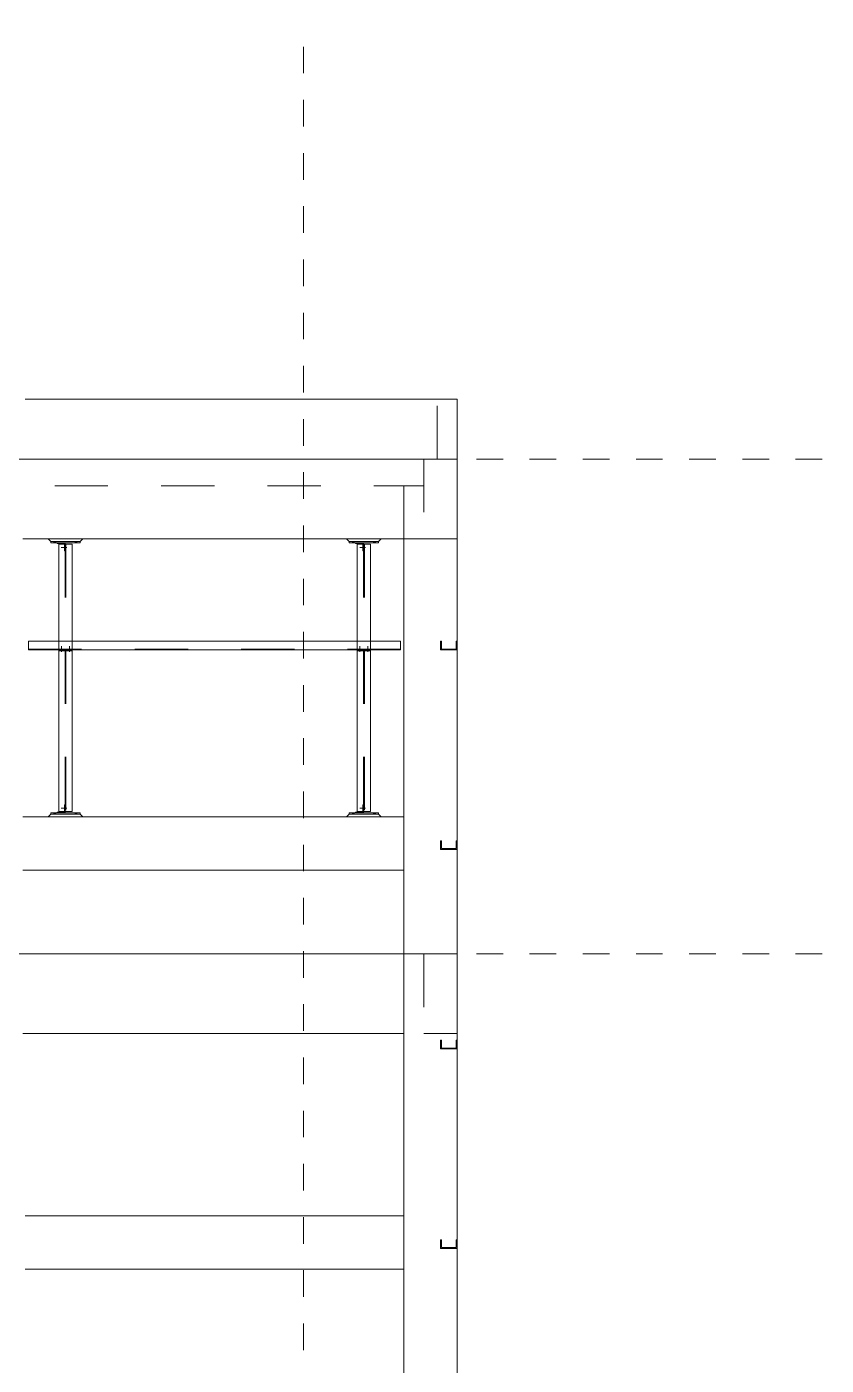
# Model space of a CAD drawing. Header units: millimetres. Extents: x 652937 to 1670132, y 1473552 to 2851037.
# Drawn here: x 663435.13 to 663441.14, y 1524530.43 to 1524540.49 of the extents above; entities that cross this region are included whole.
import ezdxf

# ---------------------------------------------------------------- set-up
doc = ezdxf.new("R2010")
doc.units = ezdxf.units.MM
for name, pattern in [('XKITLINE00', [0]), ('XKITLINE01', [4, 1, -1, 1, -1]), ('XKITLINE02', [4, 2, -2])]:
    doc.linetypes.add(name, pattern=pattern)
for name, color, linetype, lineweight in [('Bolt', 7, 'Continuous', 0), ('Part', 7, 'Continuous', 0), ('S-GRID', 7, 'Continuous', 9)]:
    doc.layers.add(name, color=color, linetype=linetype, lineweight=lineweight)

# ---------------------------------------------------------------- blocks, each defined once
blk = doc.blocks.new('*A33872393')
at = {"layer": 'S-GRID', "color": 7, "linetype": 'XKITLINE01', "lineweight": 0}
blk.add_line((346.109039, 49.077691), (455.260679, 49.077691), dxfattribs=at)
blk = doc.blocks.new('*A33892395')
at = {"layer": 'S-GRID', "color": 7, "linetype": 'XKITLINE01', "lineweight": 0}
blk.add_line((346.109039, 67.677691), (455.260679, 67.677691), dxfattribs=at)
blk = doc.blocks.new('*A33992405')
at = {"layer": 'Part', "color": 7, "linetype": 'XKITLINE02', "lineweight": 0}
for p, q in [((439.385454, 64.677691), (439.385454, 67.677691)), ((439.385454, 67.677691), (441.385454, 67.677691)), ((441.385454, 67.677691), (441.385454, 64.677691))]:
    blk.add_line(p, q, dxfattribs=at)
at = {"layer": 'Part', "color": 7, "linetype": 'XKITLINE00', "lineweight": 0}
for p, q in [((439.385454, 64.677691), (439.385454, 49.077691)), ((441.385454, 64.677691), (441.385454, 49.077691)), ((441.385454, 49.077691), (439.385454, 49.077691))]:
    blk.add_line(p, q, dxfattribs=at)
blk = doc.blocks.new('*A34002406')
at = {"layer": 'Part', "color": 7, "linetype": 'XKITLINE02', "lineweight": 0}
for p, q in [((421.055076, 54.227691), (421.055076, 53.277691)), ((421.055076, 54.227691), (425.140108, 54.227691)), ((421.055076, 53.227691), (421.055076, 52.227691)), ((421.055076, 52.227691), (425.140108, 52.227691))]:
    blk.add_line(p, q, dxfattribs=at)
at = {"layer": 'Part', "color": 7, "linetype": 'XKITLINE00', "lineweight": 0}
for p, q in [((425.140108, 54.227691), (439.385464, 54.227691)), ((439.385464, 54.227691), (439.385464, 52.227691)), ((421.055076, 53.277691), (421.055076, 53.227691)), ((425.140108, 52.227691), (439.385464, 52.227691))]:
    blk.add_line(p, q, dxfattribs=at)
blk = doc.blocks.new('*A34012407')
at = {"layer": 'Part', "color": 7, "linetype": 'XKITLINE00', "lineweight": 0}
for p, q in [((426.405447, 60.827691), (426.405447, 64.477691)), ((426.405447, 64.477691), (426.905447, 64.477691)), ((426.905447, 64.477691), (426.905447, 60.827691)), ((426.405447, 60.472691), (426.405447, 54.427691)), ((426.905447, 54.427691), (426.905447, 60.472691)), ((426.405447, 54.427691), (426.905447, 54.427691))]:
    blk.add_line(p, q, dxfattribs=at)
at = {"layer": 'Part', "color": 7, "linetype": 'XKITLINE02', "lineweight": 0}
for p, q in [((426.640447, 64.477691), (426.640447, 54.427691)), ((426.670447, 64.477691), (426.670447, 54.427691)), ((426.405447, 60.827691), (426.405447, 60.472691)), ((426.905447, 60.827691), (426.905447, 60.472691))]:
    blk.add_line(p, q, dxfattribs=at)
blk = doc.blocks.new('*A34022408')
at = {"layer": 'Part', "color": 7, "linetype": 'XKITLINE00', "lineweight": 0}
for p, q in [((437.6301, 60.827691), (437.6301, 64.477691)), ((437.6301, 64.477691), (438.1301, 64.477691)), ((438.1301, 64.477691), (438.1301, 60.827691)), ((437.6301, 60.472691), (437.6301, 54.427691)), ((438.1301, 54.427691), (438.1301, 60.472691)), ((437.6301, 54.427691), (438.1301, 54.427691))]:
    blk.add_line(p, q, dxfattribs=at)
at = {"layer": 'Part', "color": 7, "linetype": 'XKITLINE02', "lineweight": 0}
for p, q in [((437.8651, 64.477691), (437.8651, 54.427691)), ((437.8951, 64.477691), (437.8951, 54.427691)), ((437.6301, 60.827691), (437.6301, 60.472691)), ((438.1301, 60.827691), (438.1301, 60.472691))]:
    blk.add_line(p, q, dxfattribs=at)
blk = doc.blocks.new('*A34062412')
at = {"layer": 'Part', "color": 7, "linetype": 'XKITLINE00', "lineweight": 0}
for p, q in [((426.640447, 60.472691), (426.670447, 60.472691)), ((426.640447, 60.472691), (426.640447, 59.972691)), ((426.670447, 60.472691), (426.670447, 59.972691)), ((426.640447, 60.322691), (426.670447, 60.322691)), ((426.640447, 59.972691), (426.670447, 59.972691))]:
    blk.add_line(p, q, dxfattribs=at)
blk = doc.blocks.new('*A34072413')
at = {"layer": 'Part', "color": 7, "linetype": 'XKITLINE00', "lineweight": 0}
for p, q in [((426.005447, 54.227691), (426.105447, 54.327691)), ((426.105447, 54.327691), (427.205447, 54.327691)), ((427.205447, 54.327691), (427.305447, 54.227691))]:
    blk.add_line(p, q, dxfattribs=at)
at = {"layer": 'Part', "color": 7, "linetype": 'XKITLINE02', "lineweight": 0}
blk.add_line((427.305447, 54.227691), (426.005447, 54.227691), dxfattribs=at)
blk = doc.blocks.new('*A34082414')
at = {"layer": 'Bolt', "color": 7, "linetype": 'XKITLINE02', "lineweight": 0}
for p, q in [((426.710047, 54.552691), (426.495447, 54.552691)), ((426.640447, 54.587691), (426.615447, 54.587691)), ((426.640447, 54.517691), (426.615447, 54.517691)), ((426.670447, 54.587691), (426.640447, 54.587691)), ((426.670447, 54.517691), (426.640447, 54.517691))]:
    blk.add_line(p, q, dxfattribs=at)
blk = doc.blocks.new('*A34092415')
at = {"layer": 'Part', "color": 7, "linetype": 'XKITLINE00', "lineweight": 0}
for p, q in [((426.105447, 54.377691), (427.205447, 54.377691)), ((426.105447, 54.377691), (426.105447, 54.327691)), ((427.205447, 54.377691), (427.205447, 54.327691)), ((427.205447, 54.327691), (426.105447, 54.327691))]:
    blk.add_line(p, q, dxfattribs=at)
blk = doc.blocks.new('*A34102416')
at = {"layer": 'Part', "color": 7, "linetype": 'XKITLINE00', "lineweight": 0}
for p, q in [((426.340447, 54.402691), (426.340447, 54.377691)), ((426.340447, 54.402691), (426.615447, 54.402691)), ((426.615447, 54.427691), (426.615447, 54.402691)), ((426.640447, 54.427691), (426.640447, 54.377691))]:
    blk.add_line(p, q, dxfattribs=at)
at = {"layer": 'Part', "color": 7, "linetype": 'XKITLINE02', "lineweight": 0}
for p, q in [((426.340447, 54.377691), (426.640447, 54.377691)), ((426.640447, 54.677691), (426.615447, 54.677691)), ((426.615447, 54.677691), (426.615447, 54.427691)), ((426.640447, 54.427691), (426.640447, 54.677691))]:
    blk.add_line(p, q, dxfattribs=at)
blk = doc.blocks.new('*A34112417')
at = {"layer": 'Bolt'}
for points in [[(426.29, 54.378), (426.29, 54.328), (426.22, 54.328), (426.22, 54.378)], [(427.09, 54.378), (427.09, 54.328), (427.02, 54.328), (427.02, 54.378)]]:
    blk.add_hatch(color=7, dxfattribs=at).paths.add_polyline_path(points, flags=17)
at = {"layer": 'Bolt', "color": 7, "linetype": 'XKITLINE00', "lineweight": 0}
for p, q in [((426.22, 54.328), (426.22, 54.378)), ((426.255, 54.328), (426.255, 54.378)), ((426.29, 54.328), (426.29, 54.378)), ((427.02, 54.328), (427.02, 54.378)), ((427.055, 54.328), (427.055, 54.378)), ((427.09, 54.328), (427.09, 54.378))]:
    blk.add_line(p, q, dxfattribs=at)
blk = doc.blocks.new('*A34122418')
at = {"layer": 'Part', "color": 7, "linetype": 'XKITLINE00', "lineweight": 0}
for p, q in [((437.8651, 60.472691), (437.8951, 60.472691)), ((437.8651, 60.472691), (437.8651, 59.972691)), ((437.8951, 60.472691), (437.8951, 59.972691)), ((437.8651, 60.322691), (437.8951, 60.322691)), ((437.8651, 59.972691), (437.8951, 59.972691))]:
    blk.add_line(p, q, dxfattribs=at)
blk = doc.blocks.new('*A34132419')
at = {"layer": 'Part', "color": 7, "linetype": 'XKITLINE00', "lineweight": 0}
for p, q in [((437.2301, 54.227691), (437.3301, 54.327691)), ((437.3301, 54.327691), (438.4301, 54.327691)), ((438.4301, 54.327691), (438.5301, 54.227691))]:
    blk.add_line(p, q, dxfattribs=at)
at = {"layer": 'Part', "color": 7, "linetype": 'XKITLINE02', "lineweight": 0}
blk.add_line((438.5301, 54.227691), (437.2301, 54.227691), dxfattribs=at)
blk = doc.blocks.new('*A34142420')
at = {"layer": 'Bolt', "color": 7, "linetype": 'XKITLINE02', "lineweight": 0}
for p, q in [((437.9347, 54.552691), (437.7201, 54.552691)), ((437.8651, 54.587691), (437.8401, 54.587691)), ((437.8651, 54.517691), (437.8401, 54.517691)), ((437.8951, 54.587691), (437.8651, 54.587691)), ((437.8951, 54.517691), (437.8651, 54.517691))]:
    blk.add_line(p, q, dxfattribs=at)
blk = doc.blocks.new('*A34152421')
at = {"layer": 'Part', "color": 7, "linetype": 'XKITLINE00', "lineweight": 0}
for p, q in [((437.3301, 54.377691), (438.4301, 54.377691)), ((437.3301, 54.377691), (437.3301, 54.327691)), ((438.4301, 54.377691), (438.4301, 54.327691)), ((438.4301, 54.327691), (437.3301, 54.327691))]:
    blk.add_line(p, q, dxfattribs=at)
blk = doc.blocks.new('*A34162422')
at = {"layer": 'Part', "color": 7, "linetype": 'XKITLINE00', "lineweight": 0}
for p, q in [((437.5651, 54.402691), (437.5651, 54.377691)), ((437.5651, 54.402691), (437.8401, 54.402691)), ((437.8401, 54.427691), (437.8401, 54.402691)), ((437.8651, 54.427691), (437.8651, 54.377691))]:
    blk.add_line(p, q, dxfattribs=at)
at = {"layer": 'Part', "color": 7, "linetype": 'XKITLINE02', "lineweight": 0}
for p, q in [((437.5651, 54.377691), (437.8651, 54.377691)), ((437.8651, 54.677691), (437.8401, 54.677691)), ((437.8401, 54.677691), (437.8401, 54.427691)), ((437.8651, 54.427691), (437.8651, 54.677691))]:
    blk.add_line(p, q, dxfattribs=at)
blk = doc.blocks.new('*A34172423')
at = {"layer": 'Bolt'}
for points in [[(437.515, 54.378), (437.515, 54.328), (437.445, 54.328), (437.445, 54.378)], [(438.315, 54.378), (438.315, 54.328), (438.245, 54.328), (438.245, 54.378)]]:
    blk.add_hatch(color=7, dxfattribs=at).paths.add_polyline_path(points, flags=17)
at = {"layer": 'Bolt', "color": 7, "linetype": 'XKITLINE00', "lineweight": 0}
for p, q in [((437.445, 54.328), (437.445, 54.378)), ((437.48, 54.328), (437.48, 54.378)), ((437.515, 54.328), (437.515, 54.378)), ((438.245, 54.328), (438.245, 54.378)), ((438.28, 54.328), (438.28, 54.378)), ((438.315, 54.328), (438.315, 54.378))]:
    blk.add_line(p, q, dxfattribs=at)
blk = doc.blocks.new('*A34182424')
at = {"layer": 'Part', "color": 7, "linetype": 'XKITLINE00', "lineweight": 0}
for p, q in [((425.265086, 60.827691), (439.260434, 60.827691)), ((425.265086, 60.827691), (425.265086, 60.502691)), ((425.265086, 60.502691), (439.260434, 60.502691)), ((439.260435, 60.827691), (439.260434, 60.827691)), ((439.260434, 60.827691), (439.260434, 60.502691)), ((439.260434, 60.502691), (439.260456, 60.502691))]:
    blk.add_line(p, q, dxfattribs=at)
at = {"layer": 'Part', "color": 7, "linetype": 'XKITLINE02', "lineweight": 0}
for p, q in [((425.265087, 60.532691), (425.265087, 60.827691)), ((425.265087, 60.532691), (439.260455, 60.532691)), ((425.265107, 60.532691), (425.265107, 60.827691)), ((425.265108, 60.502691), (425.265108, 60.827691)), ((439.260434, 60.827691), (439.260456, 60.827691)), ((439.260434, 60.502691), (439.260456, 60.502691)), ((439.260435, 60.532691), (439.260435, 60.827691)), ((439.260455, 60.532691), (439.260435, 60.532691)), ((439.260456, 60.827691), (439.260455, 60.827691)), ((439.260455, 60.827691), (439.260455, 60.532691)), ((439.260456, 60.502691), (439.260456, 60.827691))]:
    blk.add_line(p, q, dxfattribs=at)
blk = doc.blocks.new('*A34192425')
at = {"layer": 'Part', "color": 7, "linetype": 'XKITLINE00', "lineweight": 0}
for p, q in [((426.405447, 60.472691), (426.405447, 60.502691)), ((426.905447, 60.472691), (426.405447, 60.472691)), ((426.905447, 60.502691), (426.905447, 60.472691))]:
    blk.add_line(p, q, dxfattribs=at)
at = {"layer": 'Part', "color": 7, "linetype": 'XKITLINE02', "lineweight": 0}
blk.add_line((426.405447, 60.502691), (426.905447, 60.502691), dxfattribs=at)
blk = doc.blocks.new('*A34202426')
at = {"layer": 'Bolt'}
for points in [[(426.47, 60.503), (426.47, 60.533), (426.54, 60.533), (426.54, 60.503)], [(426.47, 60.473), (426.47, 60.503), (426.54, 60.503), (426.54, 60.473)], [(426.77, 60.503), (426.77, 60.533), (426.84, 60.533), (426.84, 60.503)], [(426.77, 60.473), (426.77, 60.503), (426.84, 60.503), (426.84, 60.473)]]:
    blk.add_hatch(color=7, dxfattribs=at).paths.add_polyline_path(points, flags=17)
at = {"layer": 'Bolt', "color": 7, "linetype": 'XKITLINE00', "lineweight": 0}
for p, q in [((426.47, 60.503), (426.47, 60.533)), ((426.47, 60.473), (426.47, 60.503)), ((426.505, 60.433), (426.505, 60.648)), ((426.54, 60.503), (426.54, 60.533)), ((426.54, 60.473), (426.54, 60.503)), ((426.77, 60.503), (426.77, 60.533)), ((426.77, 60.473), (426.77, 60.503)), ((426.805, 60.433), (426.805, 60.648)), ((426.84, 60.503), (426.84, 60.533)), ((426.84, 60.473), (426.84, 60.503))]:
    blk.add_line(p, q, dxfattribs=at)
blk = doc.blocks.new('*A34212427')
at = {"layer": 'Part', "color": 7, "linetype": 'XKITLINE00', "lineweight": 0}
for p, q in [((437.6301, 60.472691), (437.6301, 60.502691)), ((438.1301, 60.472691), (437.6301, 60.472691)), ((438.1301, 60.502691), (438.1301, 60.472691))]:
    blk.add_line(p, q, dxfattribs=at)
at = {"layer": 'Part', "color": 7, "linetype": 'XKITLINE02', "lineweight": 0}
blk.add_line((437.6301, 60.502691), (438.1301, 60.502691), dxfattribs=at)
blk = doc.blocks.new('*A34222428')
at = {"layer": 'Bolt'}
for points in [[(437.695, 60.503), (437.695, 60.533), (437.765, 60.533), (437.765, 60.503)], [(437.695, 60.473), (437.695, 60.503), (437.765, 60.503), (437.765, 60.473)], [(437.995, 60.503), (437.995, 60.533), (438.065, 60.533), (438.065, 60.503)], [(437.995, 60.473), (437.995, 60.503), (438.065, 60.503), (438.065, 60.473)]]:
    blk.add_hatch(color=7, dxfattribs=at).paths.add_polyline_path(points, flags=17)
at = {"layer": 'Bolt', "color": 7, "linetype": 'XKITLINE00', "lineweight": 0}
for p, q in [((437.695, 60.503), (437.695, 60.533)), ((437.695, 60.473), (437.695, 60.503)), ((437.73, 60.433), (437.73, 60.648)), ((437.765, 60.503), (437.765, 60.533)), ((437.765, 60.473), (437.765, 60.503)), ((437.995, 60.503), (437.995, 60.533)), ((437.995, 60.473), (437.995, 60.503)), ((438.03, 60.433), (438.03, 60.648)), ((438.065, 60.503), (438.065, 60.533)), ((438.065, 60.473), (438.065, 60.503))]:
    blk.add_line(p, q, dxfattribs=at)
blk = doc.blocks.new('*A34232429')
at = {"layer": 'Part', "color": 7, "linetype": 'XKITLINE00', "lineweight": 0}
for p, q in [((426.005447, 64.677691), (426.105447, 64.577691)), ((427.205447, 64.577691), (426.105447, 64.577691)), ((427.305447, 64.677691), (427.205447, 64.577691))]:
    blk.add_line(p, q, dxfattribs=at)
at = {"layer": 'Part', "color": 7, "linetype": 'XKITLINE02', "lineweight": 0}
blk.add_line((427.305447, 64.677691), (426.005447, 64.677691), dxfattribs=at)
blk = doc.blocks.new('*A34242430')
at = {"layer": 'Bolt', "color": 7, "linetype": 'XKITLINE02', "lineweight": 0}
for p, q in [((426.710047, 64.352691), (426.495447, 64.352691)), ((426.640447, 64.387691), (426.615447, 64.387691)), ((426.640447, 64.317691), (426.615447, 64.317691)), ((426.670447, 64.387691), (426.640447, 64.387691)), ((426.670447, 64.317691), (426.640447, 64.317691))]:
    blk.add_line(p, q, dxfattribs=at)
blk = doc.blocks.new('*A34252431')
at = {"layer": 'Part', "color": 7, "linetype": 'XKITLINE00', "lineweight": 0}
for p, q in [((427.205447, 64.577691), (426.105447, 64.577691)), ((426.105447, 64.577691), (426.105447, 64.527691)), ((426.105447, 64.527691), (427.205447, 64.527691)), ((427.205447, 64.577691), (427.205447, 64.527691))]:
    blk.add_line(p, q, dxfattribs=at)
blk = doc.blocks.new('*A34262432')
at = {"layer": 'Part', "color": 7, "linetype": 'XKITLINE00', "lineweight": 0}
for p, q in [((426.340447, 64.527691), (426.340447, 64.502691)), ((426.615447, 64.502691), (426.340447, 64.502691)), ((426.615447, 64.477691), (426.615447, 64.502691)), ((426.640447, 64.527691), (426.640447, 64.477691))]:
    blk.add_line(p, q, dxfattribs=at)
at = {"layer": 'Part', "color": 7, "linetype": 'XKITLINE02', "lineweight": 0}
for p, q in [((426.340447, 64.527691), (426.640447, 64.527691)), ((426.615447, 64.477691), (426.615447, 64.227691)), ((426.640447, 64.477691), (426.640447, 64.227691)), ((426.615447, 64.227691), (426.640447, 64.227691))]:
    blk.add_line(p, q, dxfattribs=at)
blk = doc.blocks.new('*A34272433')
at = {"layer": 'Bolt'}
for points in [[(426.29, 64.578), (426.29, 64.528), (426.22, 64.528), (426.22, 64.578)], [(427.09, 64.578), (427.09, 64.528), (427.02, 64.528), (427.02, 64.578)]]:
    blk.add_hatch(color=7, dxfattribs=at).paths.add_polyline_path(points, flags=17)
at = {"layer": 'Bolt', "color": 7, "linetype": 'XKITLINE00', "lineweight": 0}
for p, q in [((426.22, 64.578), (426.22, 64.528)), ((426.255, 64.578), (426.255, 64.528)), ((426.29, 64.578), (426.29, 64.528)), ((427.02, 64.578), (427.02, 64.528)), ((427.055, 64.578), (427.055, 64.528)), ((427.09, 64.578), (427.09, 64.528))]:
    blk.add_line(p, q, dxfattribs=at)
blk = doc.blocks.new('*A34282434')
at = {"layer": 'Part', "color": 7, "linetype": 'XKITLINE00', "lineweight": 0}
for p, q in [((437.2301, 64.677691), (437.3301, 64.577691)), ((438.4301, 64.577691), (437.3301, 64.577691)), ((438.5301, 64.677691), (438.4301, 64.577691))]:
    blk.add_line(p, q, dxfattribs=at)
at = {"layer": 'Part', "color": 7, "linetype": 'XKITLINE02', "lineweight": 0}
blk.add_line((438.5301, 64.677691), (437.2301, 64.677691), dxfattribs=at)
blk = doc.blocks.new('*A34292435')
at = {"layer": 'Bolt', "color": 7, "linetype": 'XKITLINE02', "lineweight": 0}
for p, q in [((437.9347, 64.352691), (437.7201, 64.352691)), ((437.8651, 64.387691), (437.8401, 64.387691)), ((437.8651, 64.317691), (437.8401, 64.317691)), ((437.8951, 64.387691), (437.8651, 64.387691)), ((437.8951, 64.317691), (437.8651, 64.317691))]:
    blk.add_line(p, q, dxfattribs=at)
blk = doc.blocks.new('*A34302436')
at = {"layer": 'Part', "color": 7, "linetype": 'XKITLINE00', "lineweight": 0}
for p, q in [((438.4301, 64.577691), (437.3301, 64.577691)), ((437.3301, 64.577691), (437.3301, 64.527691)), ((437.3301, 64.527691), (438.4301, 64.527691)), ((438.4301, 64.577691), (438.4301, 64.527691))]:
    blk.add_line(p, q, dxfattribs=at)
blk = doc.blocks.new('*A34312437')
at = {"layer": 'Part', "color": 7, "linetype": 'XKITLINE00', "lineweight": 0}
for p, q in [((437.5651, 64.527691), (437.5651, 64.502691)), ((437.8401, 64.502691), (437.5651, 64.502691)), ((437.8401, 64.477691), (437.8401, 64.502691)), ((437.8651, 64.527691), (437.8651, 64.477691))]:
    blk.add_line(p, q, dxfattribs=at)
at = {"layer": 'Part', "color": 7, "linetype": 'XKITLINE02', "lineweight": 0}
for p, q in [((437.5651, 64.527691), (437.8651, 64.527691)), ((437.8401, 64.477691), (437.8401, 64.227691)), ((437.8651, 64.477691), (437.8651, 64.227691)), ((437.8401, 64.227691), (437.8651, 64.227691))]:
    blk.add_line(p, q, dxfattribs=at)
blk = doc.blocks.new('*A34322438')
at = {"layer": 'Bolt'}
for points in [[(437.515, 64.578), (437.515, 64.528), (437.445, 64.528), (437.445, 64.578)], [(438.315, 64.578), (438.315, 64.528), (438.245, 64.528), (438.245, 64.578)]]:
    blk.add_hatch(color=7, dxfattribs=at).paths.add_polyline_path(points, flags=17)
at = {"layer": 'Bolt', "color": 7, "linetype": 'XKITLINE00', "lineweight": 0}
for p, q in [((437.445, 64.578), (437.445, 64.528)), ((437.48, 64.578), (437.48, 64.528)), ((437.515, 64.578), (437.515, 64.528)), ((438.245, 64.578), (438.245, 64.528)), ((438.28, 64.578), (438.28, 64.528)), ((438.315, 64.578), (438.315, 64.528))]:
    blk.add_line(p, q, dxfattribs=at)
blk = doc.blocks.new('*A34332439')
at = {"layer": 'Part', "color": 7, "linetype": 'XKITLINE02', "lineweight": 0}
for p, q in [((441.385088, 67.677691), (440.135088, 67.677691)), ((440.135088, 67.677691), (440.135088, 64.677691)), ((441.385088, 64.677691), (441.385088, 67.677691)), ((440.135088, 64.677691), (441.385088, 64.677691))]:
    blk.add_line(p, q, dxfattribs=at)
blk = doc.blocks.new('*A34342440')
at = {"layer": 'Part', "color": 7, "linetype": 'XKITLINE02', "lineweight": 0}
for p, q in [((440.799332, 60.827691), (440.759322, 60.827691)), ((440.759322, 60.827691), (440.759322, 60.502691)), ((440.759322, 60.502691), (441.384332, 60.502691)), ((440.799322, 60.532691), (440.799322, 60.827691)), ((441.344332, 60.532691), (440.799322, 60.532691)), ((441.384332, 60.827691), (441.344322, 60.827691)), ((441.344322, 60.827691), (441.344322, 60.532691)), ((441.384322, 60.502691), (441.384322, 60.827691))]:
    blk.add_line(p, q, dxfattribs=at)
blk = doc.blocks.new('*A34352441')
at = {"layer": 'Part', "color": 7, "linetype": 'XKITLINE02', "lineweight": 0}
for p, q in [((440.799332, 53.327691), (440.759322, 53.327691)), ((440.759322, 53.327691), (440.759322, 53.002691)), ((440.759322, 53.002691), (441.384332, 53.002691)), ((440.799322, 53.032691), (440.799322, 53.327691)), ((441.344332, 53.032691), (440.799322, 53.032691)), ((441.384332, 53.327691), (441.344322, 53.327691)), ((441.344322, 53.327691), (441.344322, 53.032691)), ((441.384322, 53.002691), (441.384322, 53.327691))]:
    blk.add_line(p, q, dxfattribs=at)
blk = doc.blocks.new('*A34462452')
at = {"layer": 'Part', "color": 7, "linetype": 'XKITLINE00', "lineweight": 0}
for p, q in [((439.385088, 49.077691), (439.385088, 39.227691)), ((441.385088, 49.077691), (439.385088, 49.077691)), ((441.385088, 32.577691), (441.385088, 49.077691)), ((439.385088, 32.577691), (439.385088, 37.227691)), ((439.385088, 32.577691), (441.385088, 32.577691))]:
    blk.add_line(p, q, dxfattribs=at)
at = {"layer": 'Part', "color": 7, "linetype": 'XKITLINE02', "lineweight": 0}
blk.add_line((439.385088, 39.227691), (439.385088, 37.227691), dxfattribs=at)
blk = doc.blocks.new('*A34472453')
at = {"layer": 'S-GRID', "color": 7, "linetype": 'XKITLINE01', "lineweight": 0}
blk.add_line((435.610088, -3.820204), (435.610088, 83.930188), dxfattribs=at)
blk = doc.blocks.new('*A34972503')
at = {"layer": 'Part', "color": 7, "linetype": 'XKITLINE02', "lineweight": 0}
for p, q in [((421.05509, 67.677691), (421.055088, 67.677691)), ((421.055088, 67.677691), (421.055088, 64.677691)), ((421.055088, 67.677691), (425.140108, 67.677691)), ((421.05509, 64.677691), (421.05509, 67.677691)), ((441.385451, 64.677691), (441.385451, 67.677691)), ((421.055088, 64.677691), (421.05509, 64.677691)), ((421.055088, 64.677691), (425.140108, 64.677691))]:
    blk.add_line(p, q, dxfattribs=at)
at = {"layer": 'Part', "color": 7, "linetype": 'XKITLINE00', "lineweight": 0}
for p, q in [((425.140108, 67.677691), (441.385453, 67.677691)), ((441.385453, 67.677691), (441.385453, 64.677691)), ((425.140108, 64.677691), (441.385453, 64.677691))]:
    blk.add_line(p, q, dxfattribs=at)
blk = doc.blocks.new('*A37202726')
at = {"layer": 'Part', "color": 7, "linetype": 'XKITLINE00', "lineweight": 0}
for p, q in [((425.140108, 39.227691), (439.385097, 39.227691)), ((439.385097, 39.227691), (439.385097, 37.227691)), ((425.140108, 37.227691), (439.385097, 37.227691))]:
    blk.add_line(p, q, dxfattribs=at)
blk = doc.blocks.new('*A37222728')
at = {"layer": 'Part', "color": 7, "linetype": 'XKITLINE02', "lineweight": 0}
for p, q in [((378.255092, 67.677691), (378.255092, 66.677691)), ((440.13509, 67.677691), (378.255092, 67.677691)), ((440.13509, 66.677691), (440.13509, 67.677691)), ((378.255092, 66.677691), (440.13509, 66.677691))]:
    blk.add_line(p, q, dxfattribs=at)
blk = doc.blocks.new('*A37232729')
at = {"layer": 'Part', "color": 7, "linetype": 'XKITLINE00', "lineweight": 0}
for p, q in [((425.140108, 69.927691), (441.385087, 69.927691)), ((441.385087, 67.677691), (441.385087, 69.927691)), ((425.140108, 67.677691), (441.385087, 67.677691))]:
    blk.add_line(p, q, dxfattribs=at)
at = {"layer": 'Part', "color": 7, "linetype": 'XKITLINE02', "lineweight": 0}
blk.add_line((440.635087, 67.677691), (440.635087, 69.927691), dxfattribs=at)
blk = doc.blocks.new('*A39042910')
at = {"layer": 'Part', "color": 7, "linetype": 'XKITLINE02', "lineweight": 0}
for p, q in [((425.140108, 49.077691), (421.055088, 49.077691)), ((421.055088, 49.077691), (421.055088, 46.077691)), ((421.055088, 46.077691), (425.140108, 46.077691))]:
    blk.add_line(p, q, dxfattribs=at)
at = {"layer": 'Part', "color": 7, "linetype": 'XKITLINE00', "lineweight": 0}
for p, q in [((425.140108, 49.077691), (439.385454, 49.077691)), ((439.385454, 49.077691), (439.385454, 46.077691)), ((439.385454, 46.077691), (425.140108, 46.077691))]:
    blk.add_line(p, q, dxfattribs=at)
blk = doc.blocks.new('*A39082914')
at = {"layer": 'Part', "color": 7, "linetype": 'XKITLINE02', "lineweight": 0}
for p, q in [((440.799332, 38.327691), (440.759322, 38.327691)), ((440.759322, 38.327691), (440.759322, 38.002691)), ((440.799322, 38.032691), (440.799322, 38.327691)), ((441.384332, 38.327691), (441.344322, 38.327691)), ((441.344322, 38.327691), (441.344322, 38.032691)), ((441.384322, 38.002691), (441.384322, 38.327691)), ((440.759322, 38.002691), (441.384332, 38.002691)), ((441.344332, 38.032691), (440.799322, 38.032691))]:
    blk.add_line(p, q, dxfattribs=at)
blk = doc.blocks.new('*A39092915')
at = {"layer": 'Part', "color": 7, "linetype": 'XKITLINE02', "lineweight": 0}
for p, q in [((440.799332, 45.827691), (440.759322, 45.827691)), ((440.759322, 45.827691), (440.759322, 45.502691)), ((440.799322, 45.532691), (440.799322, 45.827691)), ((441.384332, 45.827691), (441.344322, 45.827691)), ((441.344322, 45.827691), (441.344322, 45.532691)), ((441.384322, 45.502691), (441.384322, 45.827691)), ((440.759322, 45.502691), (441.384332, 45.502691)), ((441.344332, 45.532691), (440.799322, 45.532691))]:
    blk.add_line(p, q, dxfattribs=at)
blk = doc.blocks.new('*A39382944')
at = {"layer": 'Part', "color": 7, "linetype": 'XKITLINE02', "lineweight": 0}
for p, q in [((441.385088, 49.077691), (440.135088, 49.077691)), ((440.135088, 49.077691), (440.135088, 46.077691)), ((441.385088, 46.077691), (441.385088, 49.077691)), ((440.135088, 46.077691), (441.385088, 46.077691))]:
    blk.add_line(p, q, dxfattribs=at)

msp = doc.modelspace()

# ---------------------------------------------------------------- block references
at = {"color": 7, "lineweight": 0, "xscale": 0.2, "yscale": 0.2, "zscale": 0.2}
for name in ['*A34472453', '*A37232729', '*A33892395', '*A37222728', '*A34972503', '*A33992405', '*A34332439', '*A34232429', '*A34252431', '*A34272433', '*A34262432', '*A34012407', '*A34242430', '*A34282434', '*A34302436', '*A34322438', '*A34312437', '*A34022408', '*A34292435', '*A34182424', '*A34342440', '*A34192425', '*A34202426', '*A34062412', '*A34212427', '*A34222428', '*A34122418', '*A34072413', '*A34092415', '*A34112417', '*A34102416', '*A34082414', '*A34132419', '*A34152421', '*A34172423', '*A34162422', '*A34142420', '*A34002406', '*A34352441', '*A33872393', '*A39042910', '*A34462452', '*A39382944', '*A39092915', '*A37202726', '*A39082914']:
    msp.add_blockref(name, (663350.0877, 1524523.7048), dxfattribs=at)

doc.saveas('drawing.dxf')
